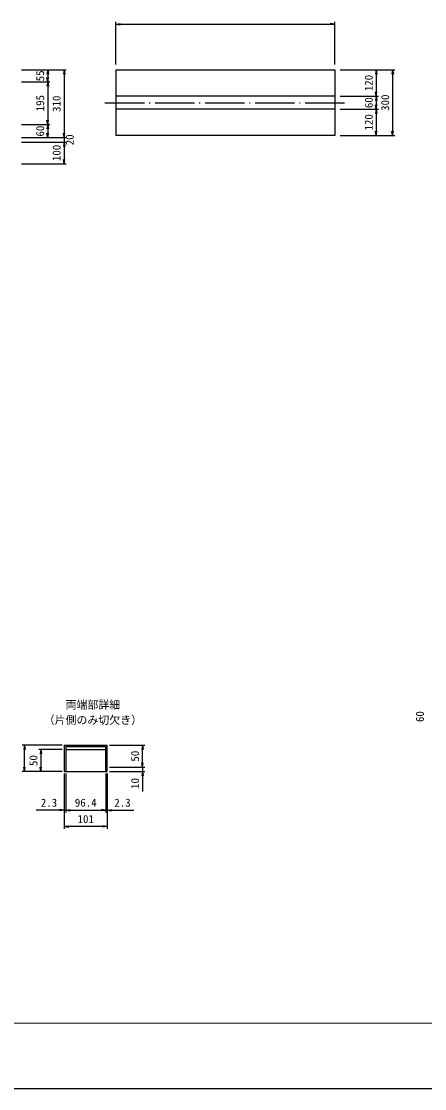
# Model space of a CAD drawing. Units: millimetres, scale not verified. Extents: x -6300 to 6300, y -4455 to 4455.
# Drawn here: x -2086 to -243, y -4455 to 430 of the extents above; entities that cross this region are included whole.
import ezdxf
from ezdxf.enums import TextEntityAlignment as Align

# ---------------------------------------------------------------- set-up
doc = ezdxf.new("R2010")
doc.units = ezdxf.units.MM
doc.header["$LTSCALE"] = 15
doc.linetypes.add('LONG_DASHED_DOTTED', pattern=[15.25, 12, -1.5, 0.25, -1.5])
for name, color, linetype, lineweight in [('0-0_CENTER', 7, 'LONG_DASHED_DOTTED', 25), ('0-1_DIM', 7, 'Continuous', 25), ('0-2_Defpoints', 5, 'Continuous', 25), ('0-6_OUTLINE', 3, 'Continuous', 25), ('0-8_TXT', 7, 'Continuous', 25), ('0-9_WAKU', 3, 'Continuous', 13)]:
    doc.layers.add(name, color=color, linetype=linetype, lineweight=lineweight)
doc.styles.add('ＭＳ ゴシック', font='')
doc.styles.get('ＭＳ ゴシック').set_extended_font_data('MS Gothic')

msp = doc.modelspace()

# ---------------------------------------------------------------- linework, layer by layer
at = {"layer": '0-0_CENTER'}
msp.add_line((-1703.68, 57.52), (-605.38, 57.52), dxfattribs=at)
at = {"layer": '0-1_DIM'}
for p, q in [((-1653.68, 232.52), (-1653.68, 427.02)), ((-1653.68, 417.02), (-1633.68, 420.35)), ((-1653.68, 417.02), (-1633.68, 413.69)), ((-1653.68, 417.02), (-653.68, 417.02)), ((-653.68, 417.02), (-673.68, 420.35)), ((-653.68, 417.02), (-673.68, 413.69)), ((-653.68, 232.52), (-653.68, 427.02)), ((-2085.63, 207.52), (-1880.63, 207.52)), ((-1965.63, 207.52), (-1968.96, 187.52)), ((-1965.63, 207.52), (-1965.63, 152.91)), ((-1965.63, 207.52), (-1962.29, 187.52)), ((-1890.63, 207.52), (-1893.96, 187.52)), ((-1890.63, 207.52), (-1890.63, -102.48)), ((-1890.63, 207.52), (-1887.29, 187.52)), ((-628.68, 207.52), (-378.68, 207.52)), ((-463.68, 207.52), (-467.01, 187.52)), ((-463.68, 207.52), (-460.35, 187.52)), ((-388.68, 207.52), (-392.01, 187.52)), ((-388.68, 207.52), (-385.35, 187.52)), ((-388.68, 207.52), (-388.68, -92.48)), ((-2085.63, 152.91), (-1955.63, 152.91)), ((-1965.63, 152.91), (-1968.96, 172.91)), ((-1965.63, 152.91), (-1968.96, 132.91)), ((-1965.63, 152.91), (-1962.29, 172.91)), ((-1965.63, 152.91), (-1962.29, 132.91)), ((-1965.63, 152.91), (-1965.63, -42.48)), ((-463.68, 87.52), (-467.01, 107.52)), ((-628.68, 87.52), (-453.68, 87.52)), ((-463.68, 87.52), (-467.01, 67.52)), ((-463.68, 87.52), (-460.35, 67.52)), ((-463.68, 87.52), (-463.68, 27.52)), ((-628.68, 27.52), (-453.68, 27.52)), ((-463.68, 27.52), (-467.01, 47.52)), ((-463.68, 27.52), (-467.01, 7.52)), ((-463.68, 27.52), (-460.35, 47.52)), ((-463.68, 27.52), (-460.35, 7.52)), ((-2085.63, -42.48), (-1955.63, -42.48)), ((-1965.63, -42.48), (-1968.96, -22.48)), ((-1965.63, -42.48), (-1968.96, -62.48)), ((-1965.63, -42.48), (-1962.29, -22.48)), ((-1965.63, -42.48), (-1962.29, -62.48)), ((-1965.63, -102.48), (-1962.29, -82.48)), ((-1890.63, -102.48), (-1893.96, -82.48)), ((-1890.63, -102.48), (-1887.29, -82.48)), ((-628.68, -92.48), (-378.68, -92.48)), ((-463.68, -92.48), (-467.01, -72.48)), ((-388.68, -92.48), (-392.01, -72.48)), ((-388.68, -92.48), (-385.35, -72.48)), ((-2085.63, -102.48), (-1880.63, -102.48)), ((-2085.63, -122.48), (-1880.63, -122.48)), ((-1890.63, -122.48), (-1893.96, -142.48)), ((-1890.63, -102.48), (-1890.63, -122.48)), ((-1890.63, -122.48), (-1890.63, -222.48)), ((-1890.63, -122.48), (-1887.29, -142.48)), ((-2085.63, -222.48), (-1880.63, -222.48)), ((-1890.63, -222.48), (-1893.96, -202.48)), ((-1890.63, -222.48), (-1887.29, -202.48)), ((-1899.55, -2883.35), (-2081.55, -2883.35)), ((-2071.55, -2883.35), (-2074.88, -2903.35)), ((-2071.55, -3003.35), (-2071.55, -2883.35)), ((-2071.55, -2883.35), (-2068.22, -2903.35)), ((-1899.55, -2903.35), (-2006.55, -2903.35)), ((-1996.55, -2903.35), (-1999.88, -2923.35)), ((-1996.55, -2903.35), (-1996.55, -3003.35)), ((-1996.55, -2903.35), (-1993.22, -2923.35)), ((-1683.55, -2883.35), (-1522, -2883.35)), ((-1532, -2883.35), (-1535.34, -2903.35)), ((-1532, -2983.35), (-1532, -2883.35)), ((-1532, -2883.35), (-1528.67, -2903.35)), ((-1532, -2983.35), (-1535.34, -2963.35)), ((-1532, -2983.35), (-1528.67, -2963.35)), ((-1899.55, -3003.35), (-2081.55, -3003.35)), ((-2071.55, -3003.35), (-2074.88, -2983.35)), ((-2071.55, -3003.35), (-2068.22, -2983.35)), ((-1996.55, -3003.35), (-1999.88, -2983.35)), ((-1996.55, -3003.35), (-1993.22, -2983.35)), ((-1889.55, -3013.35), (-1889.55, -3265.56)), ((-1883.15, -3013.35), (-1883.15, -3190.56)), ((-1699.95, -3013.35), (-1699.95, -3190.56)), ((-1693.55, -3013.35), (-1693.55, -3265.56)), ((-1683.55, -2983.35), (-1522, -2983.35)), ((-1683.55, -3003.35), (-1522, -3003.35)), ((-1532, -3003.35), (-1535.34, -3023.35)), ((-1532, -2983.35), (-1532, -3003.35)), ((-1532, -3003.35), (-1532, -3095.39)), ((-1532, -3003.35), (-1528.67, -3023.35)), ((-1889.55, -3180.56), (-2018.39, -3180.56)), ((-1889.55, -3180.56), (-1909.55, -3177.22)), ((-1889.55, -3180.56), (-1909.55, -3183.89)), ((-1883.15, -3180.56), (-1889.55, -3180.56)), ((-1883.15, -3180.56), (-1863.16, -3177.22)), ((-1883.15, -3180.56), (-1699.95, -3180.56)), ((-1883.15, -3180.56), (-1863.16, -3183.89)), ((-1699.95, -3180.56), (-1719.95, -3177.22)), ((-1699.95, -3180.56), (-1719.95, -3183.89)), ((-1699.95, -3180.56), (-1693.55, -3180.56)), ((-1693.55, -3180.56), (-1673.56, -3177.22)), ((-1693.55, -3180.56), (-1571.51, -3180.56)), ((-1693.55, -3180.56), (-1673.56, -3183.89)), ((-1889.55, -3255.56), (-1869.56, -3252.22)), ((-1693.55, -3255.56), (-1889.55, -3255.56)), ((-1889.55, -3255.56), (-1869.56, -3258.89)), ((-1693.55, -3255.56), (-1713.55, -3252.22)), ((-1693.55, -3255.56), (-1713.55, -3258.89))]:
    msp.add_line(p, q, dxfattribs=at)
for points in [[(-463.68, 207.52), (-463.68, 87.52), (-460.35, 107.52)], [(-463.68, 27.52), (-463.68, -92.48), (-460.35, -72.48)], [(-1965.63, -42.48), (-1965.63, -102.48), (-1968.96, -82.48)]]:
    msp.add_lwpolyline(points, dxfattribs=at)
at = {"layer": '0-2_Defpoints'}
msp.add_lwpolyline([(-6300, -4455), (6300, -4455), (6300, 4455), (-6300, 4455)], close=True, dxfattribs=at)
at = {"layer": '0-6_OUTLINE'}
for p, q in [((-1653.68, 207.52), (-653.68, 207.52)), ((-1653.68, 207.52), (-1653.68, -92.48)), ((-653.68, 207.52), (-653.68, -92.48)), ((-653.68, 87.52), (-1653.68, 87.52)), ((-653.68, 27.52), (-1653.68, 27.52)), ((-653.68, -92.48), (-1653.68, -92.48)), ((-1889.55, -2883.35), (-1693.55, -2883.35)), ((-1889.55, -2883.35), (-1889.55, -3003.35)), ((-1883.15, -2889.75), (-1699.95, -2889.75)), ((-1883.15, -2889.75), (-1883.15, -3003.35)), ((-1883.15, -2903.35), (-1699.95, -2903.35)), ((-1699.95, -3003.35), (-1699.95, -2889.75)), ((-1693.55, -3003.35), (-1693.55, -2883.35)), ((-1889.55, -3003.35), (-1693.55, -3003.35)), ((-1699.95, -2983.35), (-1693.55, -2983.35))]:
    msp.add_line(p, q, dxfattribs=at)
at = {"layer": '0-9_WAKU'}
msp.add_lwpolyline([(-6000, -4155), (6000, -4155), (6000, 4155), (-6000, 4155)], close=True, dxfattribs=at)

# ---------------------------------------------------------------- texts
at = {"layer": '0-1_DIM', "style": 'ＭＳ ゴシック'}
for s, p in [('55', (-1970.63, 155.22)), ('120', (-468.68, 110.02)), ('195', (-1970.63, 17.72)), ('310', (-1895.63, 15.02)), ('60', (-468.68, 32.52)), ('300', (-393.68, 20.02)), ('120', (-468.68, -69.98)), ('60', (-1970.63, -97.48)), ('20', (-1835.63, -137.48)), ('100', (-1895.63, -209.98)), ('60', (-234.88, -2777.19)), ('50', (-1537, -2958.35)), ('50', (-2001.55, -2978.35)), ('10', (-1537, -3083.2))]:
    msp.add_text(s, height=36.66, rotation=90, dxfattribs=at).set_placement(p, align=Align.BOTTOM_LEFT)
for s, p in [('2.3', (-1997.05, -3175.56)), ('96.4', (-1841.55, -3175.56)), ('2.3', (-1661.05, -3175.56)), ('101', (-1829.05, -3250.56))]:
    msp.add_text(s, height=36.66, dxfattribs=at).set_placement(p, align=Align.BOTTOM_LEFT)
at = {"layer": '0-8_TXT', "style": 'ＭＳ ゴシック'}
for s, p in [('両端部詳細', (-1884.02, -2727.48)), ('（片側のみ切欠き）', (-1984.02, -2797.48))]:
    msp.add_text(s, height=36.66, dxfattribs=at).set_placement(p, align=Align.BOTTOM_LEFT)

doc.saveas('drawing.dxf')
